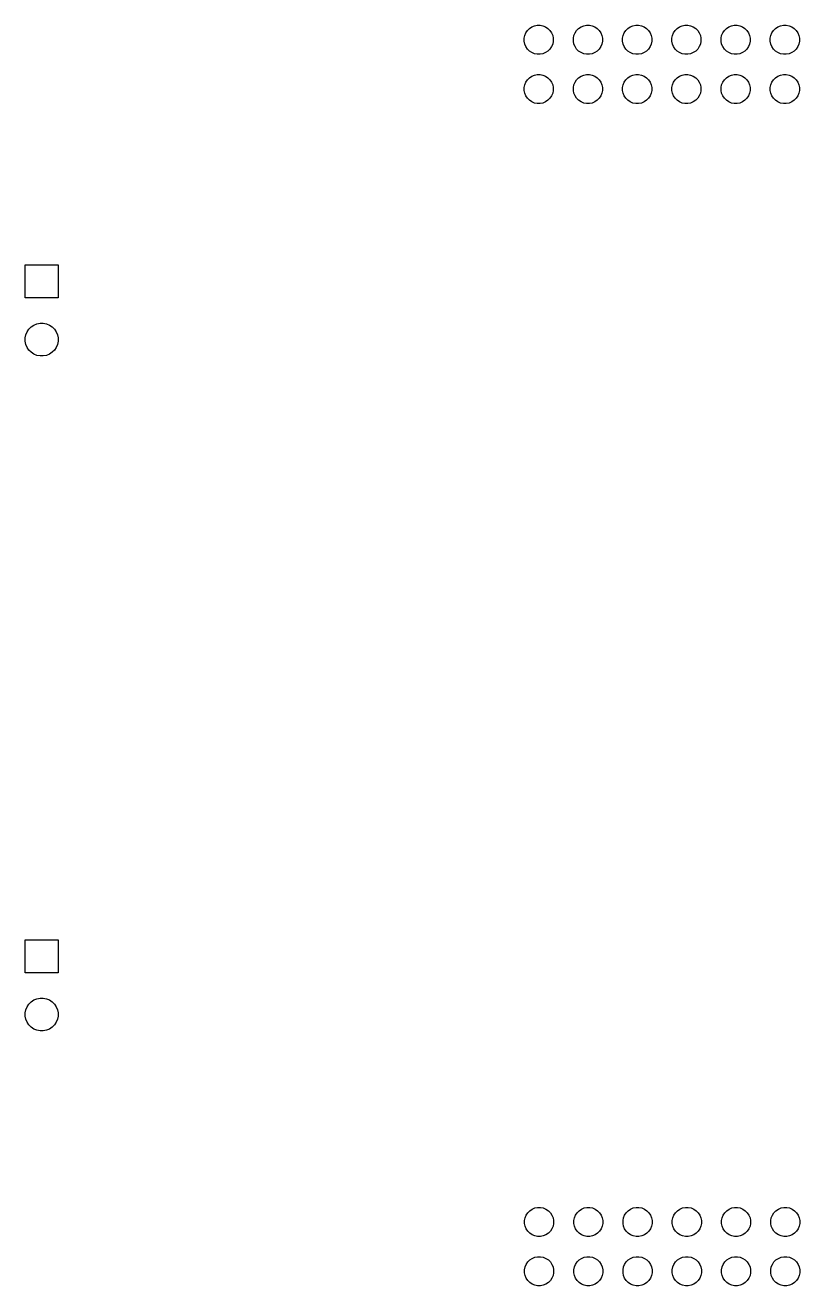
# Model space of a CAD drawing. Header units: millimetres. Extents: x 15 to 175, y 4 to 118.
# Drawn here: x 53.8 to 93.8, y 27 to 92 of the extents above; entities that cross this region are included whole.
import ezdxf

# ---------------------------------------------------------------- set-up
doc = ezdxf.new("R2010")
doc.units = ezdxf.units.MM
doc.layers.add('B.Cu', color=153, linetype='CONTINUOUS', true_color=0x4d7fc4)

msp = doc.modelspace()

# ---------------------------------------------------------------- linework, layer by layer
at = {"layer": 'B.Cu', "linetype": 'CONTINUOUS'}
for p, q in [((79.637664, 91.600936), (79.719783, 91.723836)), ((79.719783, 91.723836), (79.8243, 91.828353)), ((79.8243, 91.828353), (79.9472, 91.910472)), ((79.9472, 91.910472), (80.083758, 91.967036)), ((80.083758, 91.967036), (80.228728, 91.995872)), ((80.228728, 91.995872), (80.376538, 91.995872)), ((80.376538, 91.995872), (80.521508, 91.967036)), ((80.521508, 91.967036), (80.658066, 91.910472)), ((80.658066, 91.910472), (80.780966, 91.828353)), ((80.780966, 91.828353), (80.885483, 91.723836)), ((80.885483, 91.723836), (80.967602, 91.600936)), ((82.177664, 91.600936), (82.259783, 91.723836)), ((82.259783, 91.723836), (82.3643, 91.828353)), ((82.3643, 91.828353), (82.4872, 91.910472)), ((82.4872, 91.910472), (82.623758, 91.967036)), ((82.623758, 91.967036), (82.768728, 91.995872)), ((82.768728, 91.995872), (82.916538, 91.995872)), ((82.916538, 91.995872), (83.061508, 91.967036)), ((83.061508, 91.967036), (83.198066, 91.910472)), ((83.198066, 91.910472), (83.320966, 91.828353)), ((83.320966, 91.828353), (83.425483, 91.723836)), ((83.425483, 91.723836), (83.507602, 91.600936)), ((84.717664, 91.600936), (84.799783, 91.723836)), ((84.799783, 91.723836), (84.9043, 91.828353)), ((84.9043, 91.828353), (85.0272, 91.910472)), ((85.0272, 91.910472), (85.163758, 91.967036)), ((85.163758, 91.967036), (85.308728, 91.995872)), ((85.308728, 91.995872), (85.456538, 91.995872)), ((85.456538, 91.995872), (85.601508, 91.967036)), ((85.601508, 91.967036), (85.738066, 91.910472)), ((85.738066, 91.910472), (85.860966, 91.828353)), ((85.860966, 91.828353), (85.965483, 91.723836)), ((85.965483, 91.723836), (86.047602, 91.600936)), ((87.257664, 91.600936), (87.339783, 91.723836)), ((87.339783, 91.723836), (87.4443, 91.828353)), ((87.4443, 91.828353), (87.5672, 91.910472)), ((87.5672, 91.910472), (87.703758, 91.967036)), ((87.703758, 91.967036), (87.848728, 91.995872)), ((87.848728, 91.995872), (87.996538, 91.995872)), ((87.996538, 91.995872), (88.141508, 91.967036)), ((88.141508, 91.967036), (88.278066, 91.910472)), ((88.278066, 91.910472), (88.400966, 91.828353)), ((88.400966, 91.828353), (88.505483, 91.723836)), ((88.505483, 91.723836), (88.587602, 91.600936)), ((89.797664, 91.600936), (89.879783, 91.723836)), ((89.879783, 91.723836), (89.9843, 91.828353)), ((89.9843, 91.828353), (90.1072, 91.910472)), ((90.1072, 91.910472), (90.243758, 91.967036)), ((90.243758, 91.967036), (90.388728, 91.995872)), ((90.388728, 91.995872), (90.536538, 91.995872)), ((90.536538, 91.995872), (90.681508, 91.967036)), ((90.681508, 91.967036), (90.818066, 91.910472)), ((90.818066, 91.910472), (90.940966, 91.828353)), ((90.940966, 91.828353), (91.045483, 91.723836)), ((91.045483, 91.723836), (91.127602, 91.600936)), ((92.337664, 91.600936), (92.419783, 91.723836)), ((92.419783, 91.723836), (92.5243, 91.828353)), ((92.5243, 91.828353), (92.6472, 91.910472)), ((92.6472, 91.910472), (92.783758, 91.967036)), ((92.783758, 91.967036), (92.928728, 91.995872)), ((92.928728, 91.995872), (93.076538, 91.995872)), ((93.076538, 91.995872), (93.221508, 91.967036)), ((93.221508, 91.967036), (93.358066, 91.910472)), ((93.358066, 91.910472), (93.480966, 91.828353)), ((93.480966, 91.828353), (93.585483, 91.723836)), ((93.585483, 91.723836), (93.667602, 91.600936)), ((79.552264, 91.319408), (79.5811, 91.464378)), ((79.552264, 91.171598), (79.552264, 91.319408)), ((79.5811, 91.026628), (79.552264, 91.171598)), ((79.5811, 91.464378), (79.637664, 91.600936)), ((79.637664, 90.89007), (79.5811, 91.026628)), ((80.967602, 91.600936), (81.024166, 91.464378)), ((81.024166, 91.026628), (80.967602, 90.89007)), ((81.024166, 91.464378), (81.053002, 91.319408)), ((81.053002, 91.171598), (81.024166, 91.026628)), ((81.053002, 91.319408), (81.053002, 91.171598)), ((82.092264, 91.319408), (82.1211, 91.464378)), ((82.092264, 91.171598), (82.092264, 91.319408)), ((82.1211, 91.026628), (82.092264, 91.171598)), ((82.1211, 91.464378), (82.177664, 91.600936)), ((82.177664, 90.89007), (82.1211, 91.026628)), ((83.507602, 91.600936), (83.564166, 91.464378)), ((83.564166, 91.026628), (83.507602, 90.89007)), ((83.564166, 91.464378), (83.593002, 91.319408)), ((83.593002, 91.171598), (83.564166, 91.026628)), ((83.593002, 91.319408), (83.593002, 91.171598)), ((84.632264, 91.319408), (84.6611, 91.464378)), ((84.632264, 91.171598), (84.632264, 91.319408)), ((84.6611, 91.026628), (84.632264, 91.171598)), ((84.6611, 91.464378), (84.717664, 91.600936)), ((84.717664, 90.89007), (84.6611, 91.026628)), ((86.047602, 91.600936), (86.104166, 91.464378)), ((86.104166, 91.026628), (86.047602, 90.89007)), ((86.104166, 91.464378), (86.133002, 91.319408)), ((86.133002, 91.171598), (86.104166, 91.026628)), ((86.133002, 91.319408), (86.133002, 91.171598)), ((87.172264, 91.319408), (87.2011, 91.464378)), ((87.172264, 91.171598), (87.172264, 91.319408)), ((87.2011, 91.026628), (87.172264, 91.171598)), ((87.2011, 91.464378), (87.257664, 91.600936)), ((87.257664, 90.89007), (87.2011, 91.026628)), ((88.587602, 91.600936), (88.644166, 91.464378)), ((88.644166, 91.026628), (88.587602, 90.89007)), ((88.644166, 91.464378), (88.673002, 91.319408)), ((88.673002, 91.171598), (88.644166, 91.026628)), ((88.673002, 91.319408), (88.673002, 91.171598)), ((89.712264, 91.319408), (89.7411, 91.464378)), ((89.712264, 91.171598), (89.712264, 91.319408)), ((89.7411, 91.026628), (89.712264, 91.171598)), ((89.7411, 91.464378), (89.797664, 91.600936)), ((89.797664, 90.89007), (89.7411, 91.026628)), ((91.127602, 91.600936), (91.184166, 91.464378)), ((91.184166, 91.026628), (91.127602, 90.89007)), ((91.184166, 91.464378), (91.213002, 91.319408)), ((91.213002, 91.171598), (91.184166, 91.026628)), ((91.213002, 91.319408), (91.213002, 91.171598)), ((92.252264, 91.319408), (92.2811, 91.464378)), ((92.252264, 91.171598), (92.252264, 91.319408)), ((92.2811, 91.026628), (92.252264, 91.171598)), ((92.2811, 91.464378), (92.337664, 91.600936)), ((92.337664, 90.89007), (92.2811, 91.026628)), ((93.667602, 91.600936), (93.724166, 91.464378)), ((93.724166, 91.026628), (93.667602, 90.89007)), ((93.724166, 91.464378), (93.753002, 91.319408)), ((93.753002, 91.171598), (93.724166, 91.026628)), ((93.753002, 91.319408), (93.753002, 91.171598)), ((79.719783, 90.76717), (79.637664, 90.89007)), ((79.8243, 90.662653), (79.719783, 90.76717)), ((79.9472, 90.580534), (79.8243, 90.662653)), ((80.083758, 90.52397), (79.9472, 90.580534)), ((80.228728, 90.495134), (80.083758, 90.52397)), ((80.376538, 90.495134), (80.228728, 90.495134)), ((80.521508, 90.52397), (80.376538, 90.495134)), ((80.658066, 90.580534), (80.521508, 90.52397)), ((80.780966, 90.662653), (80.658066, 90.580534)), ((80.885483, 90.76717), (80.780966, 90.662653)), ((80.967602, 90.89007), (80.885483, 90.76717)), ((82.259783, 90.76717), (82.177664, 90.89007)), ((82.3643, 90.662653), (82.259783, 90.76717)), ((82.4872, 90.580534), (82.3643, 90.662653)), ((82.623758, 90.52397), (82.4872, 90.580534)), ((82.768728, 90.495134), (82.623758, 90.52397)), ((82.916538, 90.495134), (82.768728, 90.495134)), ((83.061508, 90.52397), (82.916538, 90.495134)), ((83.198066, 90.580534), (83.061508, 90.52397)), ((83.320966, 90.662653), (83.198066, 90.580534)), ((83.425483, 90.76717), (83.320966, 90.662653)), ((83.507602, 90.89007), (83.425483, 90.76717)), ((84.799783, 90.76717), (84.717664, 90.89007)), ((84.9043, 90.662653), (84.799783, 90.76717)), ((85.0272, 90.580534), (84.9043, 90.662653)), ((85.163758, 90.52397), (85.0272, 90.580534)), ((85.308728, 90.495134), (85.163758, 90.52397)), ((85.456538, 90.495134), (85.308728, 90.495134)), ((85.601508, 90.52397), (85.456538, 90.495134)), ((85.738066, 90.580534), (85.601508, 90.52397)), ((85.860966, 90.662653), (85.738066, 90.580534)), ((85.965483, 90.76717), (85.860966, 90.662653)), ((86.047602, 90.89007), (85.965483, 90.76717)), ((87.339783, 90.76717), (87.257664, 90.89007)), ((87.4443, 90.662653), (87.339783, 90.76717)), ((87.5672, 90.580534), (87.4443, 90.662653)), ((87.703758, 90.52397), (87.5672, 90.580534)), ((87.848728, 90.495134), (87.703758, 90.52397)), ((87.996538, 90.495134), (87.848728, 90.495134)), ((88.141508, 90.52397), (87.996538, 90.495134)), ((88.278066, 90.580534), (88.141508, 90.52397)), ((88.400966, 90.662653), (88.278066, 90.580534)), ((88.505483, 90.76717), (88.400966, 90.662653)), ((88.587602, 90.89007), (88.505483, 90.76717)), ((89.879783, 90.76717), (89.797664, 90.89007)), ((89.9843, 90.662653), (89.879783, 90.76717)), ((90.1072, 90.580534), (89.9843, 90.662653)), ((90.243758, 90.52397), (90.1072, 90.580534)), ((90.388728, 90.495134), (90.243758, 90.52397)), ((90.536538, 90.495134), (90.388728, 90.495134)), ((90.681508, 90.52397), (90.536538, 90.495134)), ((90.818066, 90.580534), (90.681508, 90.52397)), ((90.940966, 90.662653), (90.818066, 90.580534)), ((91.045483, 90.76717), (90.940966, 90.662653)), ((91.127602, 90.89007), (91.045483, 90.76717)), ((92.419783, 90.76717), (92.337664, 90.89007)), ((92.5243, 90.662653), (92.419783, 90.76717)), ((92.6472, 90.580534), (92.5243, 90.662653)), ((92.783758, 90.52397), (92.6472, 90.580534)), ((92.928728, 90.495134), (92.783758, 90.52397)), ((93.076538, 90.495134), (92.928728, 90.495134)), ((93.221508, 90.52397), (93.076538, 90.495134)), ((93.358066, 90.580534), (93.221508, 90.52397)), ((93.480966, 90.662653), (93.358066, 90.580534)), ((93.585483, 90.76717), (93.480966, 90.662653)), ((93.667602, 90.89007), (93.585483, 90.76717)), ((79.5811, 88.924378), (79.637664, 89.060936)), ((79.637664, 89.060936), (79.719783, 89.183836)), ((79.719783, 89.183836), (79.8243, 89.288353)), ((79.8243, 89.288353), (79.9472, 89.370472)), ((79.9472, 89.370472), (80.083758, 89.427036)), ((80.083758, 89.427036), (80.228728, 89.455872)), ((80.228728, 89.455872), (80.376538, 89.455872)), ((80.376538, 89.455872), (80.521508, 89.427036)), ((80.521508, 89.427036), (80.658066, 89.370472)), ((80.658066, 89.370472), (80.780966, 89.288353)), ((80.780966, 89.288353), (80.885483, 89.183836)), ((80.885483, 89.183836), (80.967602, 89.060936)), ((80.967602, 89.060936), (81.024166, 88.924378)), ((82.1211, 88.924378), (82.177664, 89.060936)), ((82.177664, 89.060936), (82.259783, 89.183836)), ((82.259783, 89.183836), (82.3643, 89.288353)), ((82.3643, 89.288353), (82.4872, 89.370472)), ((82.4872, 89.370472), (82.623758, 89.427036)), ((82.623758, 89.427036), (82.768728, 89.455872)), ((82.768728, 89.455872), (82.916538, 89.455872)), ((82.916538, 89.455872), (83.061508, 89.427036)), ((83.061508, 89.427036), (83.198066, 89.370472)), ((83.198066, 89.370472), (83.320966, 89.288353)), ((83.320966, 89.288353), (83.425483, 89.183836)), ((83.425483, 89.183836), (83.507602, 89.060936)), ((83.507602, 89.060936), (83.564166, 88.924378)), ((84.6611, 88.924378), (84.717664, 89.060936)), ((84.717664, 89.060936), (84.799783, 89.183836)), ((84.799783, 89.183836), (84.9043, 89.288353)), ((84.9043, 89.288353), (85.0272, 89.370472)), ((85.0272, 89.370472), (85.163758, 89.427036)), ((85.163758, 89.427036), (85.308728, 89.455872)), ((85.308728, 89.455872), (85.456538, 89.455872)), ((85.456538, 89.455872), (85.601508, 89.427036)), ((85.601508, 89.427036), (85.738066, 89.370472)), ((85.738066, 89.370472), (85.860966, 89.288353)), ((85.860966, 89.288353), (85.965483, 89.183836)), ((85.965483, 89.183836), (86.047602, 89.060936)), ((86.047602, 89.060936), (86.104166, 88.924378)), ((87.2011, 88.924378), (87.257664, 89.060936)), ((87.257664, 89.060936), (87.339783, 89.183836)), ((87.339783, 89.183836), (87.4443, 89.288353)), ((87.4443, 89.288353), (87.5672, 89.370472)), ((87.5672, 89.370472), (87.703758, 89.427036)), ((87.703758, 89.427036), (87.848728, 89.455872)), ((87.848728, 89.455872), (87.996538, 89.455872)), ((87.996538, 89.455872), (88.141508, 89.427036)), ((88.141508, 89.427036), (88.278066, 89.370472)), ((88.278066, 89.370472), (88.400966, 89.288353)), ((88.400966, 89.288353), (88.505483, 89.183836)), ((88.505483, 89.183836), (88.587602, 89.060936)), ((88.587602, 89.060936), (88.644166, 88.924378)), ((89.7411, 88.924378), (89.797664, 89.060936)), ((89.797664, 89.060936), (89.879783, 89.183836)), ((89.879783, 89.183836), (89.9843, 89.288353)), ((89.9843, 89.288353), (90.1072, 89.370472)), ((90.1072, 89.370472), (90.243758, 89.427036)), ((90.243758, 89.427036), (90.388728, 89.455872)), ((90.388728, 89.455872), (90.536538, 89.455872)), ((90.536538, 89.455872), (90.681508, 89.427036)), ((90.681508, 89.427036), (90.818066, 89.370472)), ((90.818066, 89.370472), (90.940966, 89.288353)), ((90.940966, 89.288353), (91.045483, 89.183836)), ((91.045483, 89.183836), (91.127602, 89.060936)), ((91.127602, 89.060936), (91.184166, 88.924378)), ((92.2811, 88.924378), (92.337664, 89.060936)), ((92.337664, 89.060936), (92.419783, 89.183836)), ((92.419783, 89.183836), (92.5243, 89.288353)), ((92.5243, 89.288353), (92.6472, 89.370472)), ((92.6472, 89.370472), (92.783758, 89.427036)), ((92.783758, 89.427036), (92.928728, 89.455872)), ((92.928728, 89.455872), (93.076538, 89.455872)), ((93.076538, 89.455872), (93.221508, 89.427036)), ((93.221508, 89.427036), (93.358066, 89.370472)), ((93.358066, 89.370472), (93.480966, 89.288353)), ((93.480966, 89.288353), (93.585483, 89.183836)), ((93.585483, 89.183836), (93.667602, 89.060936)), ((93.667602, 89.060936), (93.724166, 88.924378)), ((79.552264, 88.779408), (79.5811, 88.924378)), ((79.552264, 88.631598), (79.552264, 88.779408)), ((79.5811, 88.486628), (79.552264, 88.631598)), ((79.637664, 88.35007), (79.5811, 88.486628)), ((81.024166, 88.486628), (80.967602, 88.35007)), ((81.024166, 88.924378), (81.053002, 88.779408)), ((81.053002, 88.631598), (81.024166, 88.486628)), ((81.053002, 88.779408), (81.053002, 88.631598)), ((82.092264, 88.779408), (82.1211, 88.924378)), ((82.092264, 88.631598), (82.092264, 88.779408)), ((82.1211, 88.486628), (82.092264, 88.631598)), ((82.177664, 88.35007), (82.1211, 88.486628)), ((83.564166, 88.486628), (83.507602, 88.35007)), ((83.564166, 88.924378), (83.593002, 88.779408)), ((83.593002, 88.631598), (83.564166, 88.486628)), ((83.593002, 88.779408), (83.593002, 88.631598)), ((84.632264, 88.779408), (84.6611, 88.924378)), ((84.632264, 88.631598), (84.632264, 88.779408)), ((84.6611, 88.486628), (84.632264, 88.631598)), ((84.717664, 88.35007), (84.6611, 88.486628)), ((86.104166, 88.486628), (86.047602, 88.35007)), ((86.104166, 88.924378), (86.133002, 88.779408)), ((86.133002, 88.631598), (86.104166, 88.486628)), ((86.133002, 88.779408), (86.133002, 88.631598)), ((87.172264, 88.779408), (87.2011, 88.924378)), ((87.172264, 88.631598), (87.172264, 88.779408)), ((87.2011, 88.486628), (87.172264, 88.631598)), ((87.257664, 88.35007), (87.2011, 88.486628)), ((88.644166, 88.486628), (88.587602, 88.35007)), ((88.644166, 88.924378), (88.673002, 88.779408)), ((88.673002, 88.631598), (88.644166, 88.486628)), ((88.673002, 88.779408), (88.673002, 88.631598)), ((89.712264, 88.779408), (89.7411, 88.924378)), ((89.712264, 88.631598), (89.712264, 88.779408)), ((89.7411, 88.486628), (89.712264, 88.631598)), ((89.797664, 88.35007), (89.7411, 88.486628)), ((91.184166, 88.486628), (91.127602, 88.35007)), ((91.184166, 88.924378), (91.213002, 88.779408)), ((91.213002, 88.631598), (91.184166, 88.486628)), ((91.213002, 88.779408), (91.213002, 88.631598)), ((92.252264, 88.779408), (92.2811, 88.924378)), ((92.252264, 88.631598), (92.252264, 88.779408)), ((92.2811, 88.486628), (92.252264, 88.631598)), ((92.337664, 88.35007), (92.2811, 88.486628)), ((93.724166, 88.486628), (93.667602, 88.35007)), ((93.724166, 88.924378), (93.753002, 88.779408)), ((93.753002, 88.631598), (93.724166, 88.486628)), ((93.753002, 88.779408), (93.753002, 88.631598)), ((79.719783, 88.22717), (79.637664, 88.35007)), ((79.8243, 88.122653), (79.719783, 88.22717)), ((79.9472, 88.040534), (79.8243, 88.122653)), ((80.083758, 87.98397), (79.9472, 88.040534)), ((80.228728, 87.955134), (80.083758, 87.98397)), ((80.376538, 87.955134), (80.228728, 87.955134)), ((80.521508, 87.98397), (80.376538, 87.955134)), ((80.658066, 88.040534), (80.521508, 87.98397)), ((80.780966, 88.122653), (80.658066, 88.040534)), ((80.885483, 88.22717), (80.780966, 88.122653)), ((80.967602, 88.35007), (80.885483, 88.22717)), ((82.259783, 88.22717), (82.177664, 88.35007)), ((82.3643, 88.122653), (82.259783, 88.22717)), ((82.4872, 88.040534), (82.3643, 88.122653)), ((82.623758, 87.98397), (82.4872, 88.040534)), ((82.768728, 87.955134), (82.623758, 87.98397)), ((82.916538, 87.955134), (82.768728, 87.955134)), ((83.061508, 87.98397), (82.916538, 87.955134)), ((83.198066, 88.040534), (83.061508, 87.98397)), ((83.320966, 88.122653), (83.198066, 88.040534)), ((83.425483, 88.22717), (83.320966, 88.122653)), ((83.507602, 88.35007), (83.425483, 88.22717)), ((84.799783, 88.22717), (84.717664, 88.35007)), ((84.9043, 88.122653), (84.799783, 88.22717)), ((85.0272, 88.040534), (84.9043, 88.122653)), ((85.163758, 87.98397), (85.0272, 88.040534)), ((85.308728, 87.955134), (85.163758, 87.98397)), ((85.456538, 87.955134), (85.308728, 87.955134)), ((85.601508, 87.98397), (85.456538, 87.955134)), ((85.738066, 88.040534), (85.601508, 87.98397)), ((85.860966, 88.122653), (85.738066, 88.040534)), ((85.965483, 88.22717), (85.860966, 88.122653)), ((86.047602, 88.35007), (85.965483, 88.22717)), ((87.339783, 88.22717), (87.257664, 88.35007)), ((87.4443, 88.122653), (87.339783, 88.22717)), ((87.5672, 88.040534), (87.4443, 88.122653)), ((87.703758, 87.98397), (87.5672, 88.040534)), ((87.848728, 87.955134), (87.703758, 87.98397)), ((87.996538, 87.955134), (87.848728, 87.955134)), ((88.141508, 87.98397), (87.996538, 87.955134)), ((88.278066, 88.040534), (88.141508, 87.98397)), ((88.400966, 88.122653), (88.278066, 88.040534)), ((88.505483, 88.22717), (88.400966, 88.122653)), ((88.587602, 88.35007), (88.505483, 88.22717)), ((89.879783, 88.22717), (89.797664, 88.35007)), ((89.9843, 88.122653), (89.879783, 88.22717)), ((90.1072, 88.040534), (89.9843, 88.122653)), ((90.243758, 87.98397), (90.1072, 88.040534)), ((90.388728, 87.955134), (90.243758, 87.98397)), ((90.536538, 87.955134), (90.388728, 87.955134)), ((90.681508, 87.98397), (90.536538, 87.955134)), ((90.818066, 88.040534), (90.681508, 87.98397)), ((90.940966, 88.122653), (90.818066, 88.040534)), ((91.045483, 88.22717), (90.940966, 88.122653)), ((91.127602, 88.35007), (91.045483, 88.22717)), ((92.419783, 88.22717), (92.337664, 88.35007)), ((92.5243, 88.122653), (92.419783, 88.22717)), ((92.6472, 88.040534), (92.5243, 88.122653)), ((92.783758, 87.98397), (92.6472, 88.040534)), ((92.928728, 87.955134), (92.783758, 87.98397)), ((93.076538, 87.955134), (92.928728, 87.955134)), ((93.221508, 87.98397), (93.076538, 87.955134)), ((93.358066, 88.040534), (93.221508, 87.98397)), ((93.480966, 88.122653), (93.358066, 88.040534)), ((93.585483, 88.22717), (93.480966, 88.122653)), ((93.667602, 88.35007), (93.585483, 88.22717)), ((53.810653, 77.935503), (53.810653, 79.635503)), ((53.810653, 79.635503), (55.510653, 79.635503)), ((55.510653, 79.635503), (55.510653, 77.935503)), ((55.510653, 77.935503), (53.810653, 77.935503)), ((53.847254, 76.032245), (53.91102, 76.18619)), ((53.91102, 76.18619), (54.003594, 76.324737)), ((54.003594, 76.324737), (54.121419, 76.442562)), ((54.121419, 76.442562), (54.259966, 76.535136)), ((54.259966, 76.535136), (54.413911, 76.598902)), ((54.413911, 76.598902), (54.577338, 76.63141)), ((54.577338, 76.63141), (54.743968, 76.63141)), ((54.743968, 76.63141), (54.907395, 76.598902)), ((54.907395, 76.598902), (55.06134, 76.535136)), ((55.06134, 76.535136), (55.199887, 76.442562)), ((55.199887, 76.442562), (55.317712, 76.324737)), ((55.317712, 76.324737), (55.410286, 76.18619)), ((55.410286, 76.18619), (55.474052, 76.032245)), ((53.814746, 75.868818), (53.847254, 76.032245)), ((53.814746, 75.702188), (53.814746, 75.868818)), ((53.847254, 75.538761), (53.814746, 75.702188)), ((53.91102, 75.384816), (53.847254, 75.538761)), ((55.474052, 75.538761), (55.410286, 75.384816)), ((55.474052, 76.032245), (55.50656, 75.868818)), ((55.50656, 75.702188), (55.474052, 75.538761)), ((55.50656, 75.868818), (55.50656, 75.702188)), ((54.003594, 75.246269), (53.91102, 75.384816)), ((54.121419, 75.128444), (54.003594, 75.246269)), ((54.259966, 75.03587), (54.121419, 75.128444)), ((54.413911, 74.972104), (54.259966, 75.03587)), ((54.577338, 74.939596), (54.413911, 74.972104)), ((54.743968, 74.939596), (54.577338, 74.939596)), ((54.907395, 74.972104), (54.743968, 74.939596)), ((55.06134, 75.03587), (54.907395, 74.972104)), ((55.199887, 75.128444), (55.06134, 75.03587)), ((55.317712, 75.246269), (55.199887, 75.128444)), ((55.410286, 75.384816), (55.317712, 75.246269)), ((53.810653, 43.135503), (53.810653, 44.835503)), ((53.810653, 44.835503), (55.510653, 44.835503)), ((55.510653, 44.835503), (55.510653, 43.135503)), ((55.510653, 43.135503), (53.810653, 43.135503)), ((54.003594, 41.524737), (54.121419, 41.642562)), ((54.121419, 41.642562), (54.259966, 41.735136)), ((54.259966, 41.735136), (54.413911, 41.798902)), ((54.413911, 41.798902), (54.577338, 41.83141)), ((54.577338, 41.83141), (54.743968, 41.83141)), ((54.743968, 41.83141), (54.907395, 41.798902)), ((54.907395, 41.798902), (55.06134, 41.735136)), ((55.06134, 41.735136), (55.199887, 41.642562)), ((55.199887, 41.642562), (55.317712, 41.524737)), ((53.814746, 41.068818), (53.847254, 41.232245)), ((53.814746, 40.902188), (53.814746, 41.068818)), ((53.847254, 41.232245), (53.91102, 41.38619)), ((53.91102, 41.38619), (54.003594, 41.524737)), ((55.317712, 41.524737), (55.410286, 41.38619)), ((55.410286, 41.38619), (55.474052, 41.232245)), ((55.474052, 41.232245), (55.50656, 41.068818)), ((55.50656, 41.068818), (55.50656, 40.902188)), ((53.847254, 40.738761), (53.814746, 40.902188)), ((53.91102, 40.584816), (53.847254, 40.738761)), ((54.003594, 40.446269), (53.91102, 40.584816)), ((54.121419, 40.328444), (54.003594, 40.446269)), ((54.259966, 40.23587), (54.121419, 40.328444)), ((55.199887, 40.328444), (55.06134, 40.23587)), ((55.317712, 40.446269), (55.199887, 40.328444)), ((55.410286, 40.584816), (55.317712, 40.446269)), ((55.474052, 40.738761), (55.410286, 40.584816)), ((55.50656, 40.902188), (55.474052, 40.738761)), ((54.413911, 40.172104), (54.259966, 40.23587)), ((54.577338, 40.139596), (54.413911, 40.172104)), ((54.743968, 40.139596), (54.577338, 40.139596)), ((54.907395, 40.172104), (54.743968, 40.139596)), ((55.06134, 40.23587), (54.907395, 40.172104)), ((79.6011, 30.504378), (79.657664, 30.640936)), ((79.657664, 30.640936), (79.739783, 30.763836)), ((79.739783, 30.763836), (79.8443, 30.868353)), ((79.8443, 30.868353), (79.9672, 30.950472)), ((79.9672, 30.950472), (80.103758, 31.007036)), ((80.103758, 31.007036), (80.248728, 31.035872)), ((80.248728, 31.035872), (80.396538, 31.035872)), ((80.396538, 31.035872), (80.541508, 31.007036)), ((80.541508, 31.007036), (80.678066, 30.950472)), ((80.678066, 30.950472), (80.800966, 30.868353)), ((80.800966, 30.868353), (80.905483, 30.763836)), ((80.905483, 30.763836), (80.987602, 30.640936)), ((80.987602, 30.640936), (81.044166, 30.504378)), ((82.1411, 30.504378), (82.197664, 30.640936)), ((82.197664, 30.640936), (82.279783, 30.763836)), ((82.279783, 30.763836), (82.3843, 30.868353)), ((82.3843, 30.868353), (82.5072, 30.950472)), ((82.5072, 30.950472), (82.643758, 31.007036)), ((82.643758, 31.007036), (82.788728, 31.035872)), ((82.788728, 31.035872), (82.936538, 31.035872)), ((82.936538, 31.035872), (83.081508, 31.007036)), ((83.081508, 31.007036), (83.218066, 30.950472)), ((83.218066, 30.950472), (83.340966, 30.868353)), ((83.340966, 30.868353), (83.445483, 30.763836)), ((83.445483, 30.763836), (83.527602, 30.640936)), ((83.527602, 30.640936), (83.584166, 30.504378)), ((84.6811, 30.504378), (84.737664, 30.640936)), ((84.737664, 30.640936), (84.819783, 30.763836)), ((84.819783, 30.763836), (84.9243, 30.868353)), ((84.9243, 30.868353), (85.0472, 30.950472)), ((85.0472, 30.950472), (85.183758, 31.007036)), ((85.183758, 31.007036), (85.328728, 31.035872)), ((85.328728, 31.035872), (85.476538, 31.035872)), ((85.476538, 31.035872), (85.621508, 31.007036)), ((85.621508, 31.007036), (85.758066, 30.950472)), ((85.758066, 30.950472), (85.880966, 30.868353)), ((85.880966, 30.868353), (85.985483, 30.763836)), ((85.985483, 30.763836), (86.067602, 30.640936)), ((86.067602, 30.640936), (86.124166, 30.504378)), ((87.2211, 30.504378), (87.277664, 30.640936)), ((87.277664, 30.640936), (87.359783, 30.763836)), ((87.359783, 30.763836), (87.4643, 30.868353)), ((87.4643, 30.868353), (87.5872, 30.950472)), ((87.5872, 30.950472), (87.723758, 31.007036)), ((87.723758, 31.007036), (87.868728, 31.035872)), ((87.868728, 31.035872), (88.016538, 31.035872)), ((88.016538, 31.035872), (88.161508, 31.007036)), ((88.161508, 31.007036), (88.298066, 30.950472)), ((88.298066, 30.950472), (88.420966, 30.868353)), ((88.420966, 30.868353), (88.525483, 30.763836)), ((88.525483, 30.763836), (88.607602, 30.640936)), ((88.607602, 30.640936), (88.664166, 30.504378)), ((89.7611, 30.504378), (89.817664, 30.640936)), ((89.817664, 30.640936), (89.899783, 30.763836)), ((89.899783, 30.763836), (90.0043, 30.868353)), ((90.0043, 30.868353), (90.1272, 30.950472)), ((90.1272, 30.950472), (90.263758, 31.007036)), ((90.263758, 31.007036), (90.408728, 31.035872)), ((90.408728, 31.035872), (90.556538, 31.035872)), ((90.556538, 31.035872), (90.701508, 31.007036)), ((90.701508, 31.007036), (90.838066, 30.950472)), ((90.838066, 30.950472), (90.960966, 30.868353)), ((90.960966, 30.868353), (91.065483, 30.763836)), ((91.065483, 30.763836), (91.147602, 30.640936)), ((91.147602, 30.640936), (91.204166, 30.504378)), ((92.3011, 30.504378), (92.357664, 30.640936)), ((92.357664, 30.640936), (92.439783, 30.763836)), ((92.439783, 30.763836), (92.5443, 30.868353)), ((92.5443, 30.868353), (92.6672, 30.950472)), ((92.6672, 30.950472), (92.803758, 31.007036)), ((92.803758, 31.007036), (92.948728, 31.035872)), ((92.948728, 31.035872), (93.096538, 31.035872)), ((93.096538, 31.035872), (93.241508, 31.007036)), ((93.241508, 31.007036), (93.378066, 30.950472)), ((93.378066, 30.950472), (93.500966, 30.868353)), ((93.500966, 30.868353), (93.605483, 30.763836)), ((93.605483, 30.763836), (93.687602, 30.640936)), ((93.687602, 30.640936), (93.744166, 30.504378)), ((79.572264, 30.359408), (79.6011, 30.504378)), ((79.572264, 30.211598), (79.572264, 30.359408)), ((79.6011, 30.066628), (79.572264, 30.211598)), ((79.657664, 29.93007), (79.6011, 30.066628)), ((79.739783, 29.80717), (79.657664, 29.93007)), ((80.987602, 29.93007), (80.905483, 29.80717)), ((81.044166, 30.066628), (80.987602, 29.93007)), ((81.044166, 30.504378), (81.073002, 30.359408)), ((81.073002, 30.211598), (81.044166, 30.066628)), ((81.073002, 30.359408), (81.073002, 30.211598)), ((82.112264, 30.359408), (82.1411, 30.504378)), ((82.112264, 30.211598), (82.112264, 30.359408)), ((82.1411, 30.066628), (82.112264, 30.211598)), ((82.197664, 29.93007), (82.1411, 30.066628)), ((82.279783, 29.80717), (82.197664, 29.93007)), ((83.527602, 29.93007), (83.445483, 29.80717)), ((83.584166, 30.066628), (83.527602, 29.93007)), ((83.584166, 30.504378), (83.613002, 30.359408)), ((83.613002, 30.211598), (83.584166, 30.066628)), ((83.613002, 30.359408), (83.613002, 30.211598)), ((84.652264, 30.359408), (84.6811, 30.504378)), ((84.652264, 30.211598), (84.652264, 30.359408)), ((84.6811, 30.066628), (84.652264, 30.211598)), ((84.737664, 29.93007), (84.6811, 30.066628)), ((84.819783, 29.80717), (84.737664, 29.93007)), ((86.067602, 29.93007), (85.985483, 29.80717)), ((86.124166, 30.066628), (86.067602, 29.93007)), ((86.124166, 30.504378), (86.153002, 30.359408)), ((86.153002, 30.211598), (86.124166, 30.066628)), ((86.153002, 30.359408), (86.153002, 30.211598)), ((87.192264, 30.359408), (87.2211, 30.504378)), ((87.192264, 30.211598), (87.192264, 30.359408)), ((87.2211, 30.066628), (87.192264, 30.211598)), ((87.277664, 29.93007), (87.2211, 30.066628)), ((87.359783, 29.80717), (87.277664, 29.93007)), ((88.607602, 29.93007), (88.525483, 29.80717)), ((88.664166, 30.066628), (88.607602, 29.93007)), ((88.664166, 30.504378), (88.693002, 30.359408)), ((88.693002, 30.211598), (88.664166, 30.066628)), ((88.693002, 30.359408), (88.693002, 30.211598)), ((89.732264, 30.359408), (89.7611, 30.504378)), ((89.732264, 30.211598), (89.732264, 30.359408)), ((89.7611, 30.066628), (89.732264, 30.211598)), ((89.817664, 29.93007), (89.7611, 30.066628)), ((89.899783, 29.80717), (89.817664, 29.93007)), ((91.147602, 29.93007), (91.065483, 29.80717)), ((91.204166, 30.066628), (91.147602, 29.93007)), ((91.204166, 30.504378), (91.233002, 30.359408)), ((91.233002, 30.211598), (91.204166, 30.066628)), ((91.233002, 30.359408), (91.233002, 30.211598)), ((92.272264, 30.359408), (92.3011, 30.504378)), ((92.272264, 30.211598), (92.272264, 30.359408)), ((92.3011, 30.066628), (92.272264, 30.211598)), ((92.357664, 29.93007), (92.3011, 30.066628)), ((92.439783, 29.80717), (92.357664, 29.93007)), ((93.687602, 29.93007), (93.605483, 29.80717)), ((93.744166, 30.066628), (93.687602, 29.93007)), ((93.744166, 30.504378), (93.773002, 30.359408)), ((93.773002, 30.211598), (93.744166, 30.066628)), ((93.773002, 30.359408), (93.773002, 30.211598)), ((79.8443, 29.702653), (79.739783, 29.80717)), ((79.9672, 29.620534), (79.8443, 29.702653)), ((80.103758, 29.56397), (79.9672, 29.620534)), ((80.248728, 29.535134), (80.103758, 29.56397)), ((80.396538, 29.535134), (80.248728, 29.535134)), ((80.541508, 29.56397), (80.396538, 29.535134)), ((80.678066, 29.620534), (80.541508, 29.56397)), ((80.800966, 29.702653), (80.678066, 29.620534)), ((80.905483, 29.80717), (80.800966, 29.702653)), ((82.3843, 29.702653), (82.279783, 29.80717)), ((82.5072, 29.620534), (82.3843, 29.702653)), ((82.643758, 29.56397), (82.5072, 29.620534)), ((82.788728, 29.535134), (82.643758, 29.56397)), ((82.936538, 29.535134), (82.788728, 29.535134)), ((83.081508, 29.56397), (82.936538, 29.535134)), ((83.218066, 29.620534), (83.081508, 29.56397)), ((83.340966, 29.702653), (83.218066, 29.620534)), ((83.445483, 29.80717), (83.340966, 29.702653)), ((84.9243, 29.702653), (84.819783, 29.80717)), ((85.0472, 29.620534), (84.9243, 29.702653)), ((85.183758, 29.56397), (85.0472, 29.620534)), ((85.328728, 29.535134), (85.183758, 29.56397)), ((85.476538, 29.535134), (85.328728, 29.535134)), ((85.621508, 29.56397), (85.476538, 29.535134)), ((85.758066, 29.620534), (85.621508, 29.56397)), ((85.880966, 29.702653), (85.758066, 29.620534)), ((85.985483, 29.80717), (85.880966, 29.702653)), ((87.4643, 29.702653), (87.359783, 29.80717)), ((87.5872, 29.620534), (87.4643, 29.702653)), ((87.723758, 29.56397), (87.5872, 29.620534)), ((87.868728, 29.535134), (87.723758, 29.56397)), ((88.016538, 29.535134), (87.868728, 29.535134)), ((88.161508, 29.56397), (88.016538, 29.535134)), ((88.298066, 29.620534), (88.161508, 29.56397)), ((88.420966, 29.702653), (88.298066, 29.620534)), ((88.525483, 29.80717), (88.420966, 29.702653)), ((90.0043, 29.702653), (89.899783, 29.80717)), ((90.1272, 29.620534), (90.0043, 29.702653)), ((90.263758, 29.56397), (90.1272, 29.620534)), ((90.408728, 29.535134), (90.263758, 29.56397)), ((90.556538, 29.535134), (90.408728, 29.535134)), ((90.701508, 29.56397), (90.556538, 29.535134)), ((90.838066, 29.620534), (90.701508, 29.56397)), ((90.960966, 29.702653), (90.838066, 29.620534)), ((91.065483, 29.80717), (90.960966, 29.702653)), ((92.5443, 29.702653), (92.439783, 29.80717)), ((92.6672, 29.620534), (92.5443, 29.702653)), ((92.803758, 29.56397), (92.6672, 29.620534)), ((92.948728, 29.535134), (92.803758, 29.56397)), ((93.096538, 29.535134), (92.948728, 29.535134)), ((93.241508, 29.56397), (93.096538, 29.535134)), ((93.378066, 29.620534), (93.241508, 29.56397)), ((93.500966, 29.702653), (93.378066, 29.620534)), ((93.605483, 29.80717), (93.500966, 29.702653)), ((79.572264, 27.819408), (79.6011, 27.964378)), ((79.6011, 27.964378), (79.657664, 28.100936)), ((79.657664, 28.100936), (79.739783, 28.223836)), ((79.739783, 28.223836), (79.8443, 28.328353)), ((79.8443, 28.328353), (79.9672, 28.410472)), ((79.9672, 28.410472), (80.103758, 28.467036)), ((80.103758, 28.467036), (80.248728, 28.495872)), ((80.248728, 28.495872), (80.396538, 28.495872)), ((80.396538, 28.495872), (80.541508, 28.467036)), ((80.541508, 28.467036), (80.678066, 28.410472)), ((80.678066, 28.410472), (80.800966, 28.328353)), ((80.800966, 28.328353), (80.905483, 28.223836)), ((80.905483, 28.223836), (80.987602, 28.100936)), ((80.987602, 28.100936), (81.044166, 27.964378)), ((81.044166, 27.964378), (81.073002, 27.819408)), ((82.112264, 27.819408), (82.1411, 27.964378)), ((82.1411, 27.964378), (82.197664, 28.100936)), ((82.197664, 28.100936), (82.279783, 28.223836)), ((82.279783, 28.223836), (82.3843, 28.328353)), ((82.3843, 28.328353), (82.5072, 28.410472)), ((82.5072, 28.410472), (82.643758, 28.467036)), ((82.643758, 28.467036), (82.788728, 28.495872)), ((82.788728, 28.495872), (82.936538, 28.495872)), ((82.936538, 28.495872), (83.081508, 28.467036)), ((83.081508, 28.467036), (83.218066, 28.410472)), ((83.218066, 28.410472), (83.340966, 28.328353)), ((83.340966, 28.328353), (83.445483, 28.223836)), ((83.445483, 28.223836), (83.527602, 28.100936)), ((83.527602, 28.100936), (83.584166, 27.964378)), ((83.584166, 27.964378), (83.613002, 27.819408)), ((84.652264, 27.819408), (84.6811, 27.964378)), ((84.6811, 27.964378), (84.737664, 28.100936)), ((84.737664, 28.100936), (84.819783, 28.223836)), ((84.819783, 28.223836), (84.9243, 28.328353)), ((84.9243, 28.328353), (85.0472, 28.410472)), ((85.0472, 28.410472), (85.183758, 28.467036)), ((85.183758, 28.467036), (85.328728, 28.495872)), ((85.328728, 28.495872), (85.476538, 28.495872)), ((85.476538, 28.495872), (85.621508, 28.467036)), ((85.621508, 28.467036), (85.758066, 28.410472)), ((85.758066, 28.410472), (85.880966, 28.328353)), ((85.880966, 28.328353), (85.985483, 28.223836)), ((85.985483, 28.223836), (86.067602, 28.100936)), ((86.067602, 28.100936), (86.124166, 27.964378)), ((86.124166, 27.964378), (86.153002, 27.819408)), ((87.192264, 27.819408), (87.2211, 27.964378)), ((87.2211, 27.964378), (87.277664, 28.100936)), ((87.277664, 28.100936), (87.359783, 28.223836)), ((87.359783, 28.223836), (87.4643, 28.328353)), ((87.4643, 28.328353), (87.5872, 28.410472)), ((87.5872, 28.410472), (87.723758, 28.467036)), ((87.723758, 28.467036), (87.868728, 28.495872)), ((87.868728, 28.495872), (88.016538, 28.495872)), ((88.016538, 28.495872), (88.161508, 28.467036)), ((88.161508, 28.467036), (88.298066, 28.410472)), ((88.298066, 28.410472), (88.420966, 28.328353)), ((88.420966, 28.328353), (88.525483, 28.223836)), ((88.525483, 28.223836), (88.607602, 28.100936)), ((88.607602, 28.100936), (88.664166, 27.964378)), ((88.664166, 27.964378), (88.693002, 27.819408)), ((89.732264, 27.819408), (89.7611, 27.964378)), ((89.7611, 27.964378), (89.817664, 28.100936)), ((89.817664, 28.100936), (89.899783, 28.223836)), ((89.899783, 28.223836), (90.0043, 28.328353)), ((90.0043, 28.328353), (90.1272, 28.410472)), ((90.1272, 28.410472), (90.263758, 28.467036)), ((90.263758, 28.467036), (90.408728, 28.495872)), ((90.408728, 28.495872), (90.556538, 28.495872)), ((90.556538, 28.495872), (90.701508, 28.467036)), ((90.701508, 28.467036), (90.838066, 28.410472)), ((90.838066, 28.410472), (90.960966, 28.328353)), ((90.960966, 28.328353), (91.065483, 28.223836)), ((91.065483, 28.223836), (91.147602, 28.100936)), ((91.147602, 28.100936), (91.204166, 27.964378)), ((91.204166, 27.964378), (91.233002, 27.819408)), ((92.272264, 27.819408), (92.3011, 27.964378)), ((92.3011, 27.964378), (92.357664, 28.100936)), ((92.357664, 28.100936), (92.439783, 28.223836)), ((92.439783, 28.223836), (92.5443, 28.328353)), ((92.5443, 28.328353), (92.6672, 28.410472)), ((92.6672, 28.410472), (92.803758, 28.467036)), ((92.803758, 28.467036), (92.948728, 28.495872)), ((92.948728, 28.495872), (93.096538, 28.495872)), ((93.096538, 28.495872), (93.241508, 28.467036)), ((93.241508, 28.467036), (93.378066, 28.410472)), ((93.378066, 28.410472), (93.500966, 28.328353)), ((93.500966, 28.328353), (93.605483, 28.223836)), ((93.605483, 28.223836), (93.687602, 28.100936)), ((93.687602, 28.100936), (93.744166, 27.964378)), ((93.744166, 27.964378), (93.773002, 27.819408)), ((79.572264, 27.671598), (79.572264, 27.819408)), ((79.6011, 27.526628), (79.572264, 27.671598)), ((79.657664, 27.39007), (79.6011, 27.526628)), ((79.739783, 27.26717), (79.657664, 27.39007)), ((80.987602, 27.39007), (80.905483, 27.26717)), ((81.044166, 27.526628), (80.987602, 27.39007)), ((81.073002, 27.671598), (81.044166, 27.526628)), ((81.073002, 27.819408), (81.073002, 27.671598)), ((82.112264, 27.671598), (82.112264, 27.819408)), ((82.1411, 27.526628), (82.112264, 27.671598)), ((82.197664, 27.39007), (82.1411, 27.526628)), ((82.279783, 27.26717), (82.197664, 27.39007)), ((83.527602, 27.39007), (83.445483, 27.26717)), ((83.584166, 27.526628), (83.527602, 27.39007)), ((83.613002, 27.671598), (83.584166, 27.526628)), ((83.613002, 27.819408), (83.613002, 27.671598)), ((84.652264, 27.671598), (84.652264, 27.819408)), ((84.6811, 27.526628), (84.652264, 27.671598)), ((84.737664, 27.39007), (84.6811, 27.526628)), ((84.819783, 27.26717), (84.737664, 27.39007)), ((86.067602, 27.39007), (85.985483, 27.26717)), ((86.124166, 27.526628), (86.067602, 27.39007)), ((86.153002, 27.671598), (86.124166, 27.526628)), ((86.153002, 27.819408), (86.153002, 27.671598)), ((87.192264, 27.671598), (87.192264, 27.819408)), ((87.2211, 27.526628), (87.192264, 27.671598)), ((87.277664, 27.39007), (87.2211, 27.526628)), ((87.359783, 27.26717), (87.277664, 27.39007)), ((88.607602, 27.39007), (88.525483, 27.26717)), ((88.664166, 27.526628), (88.607602, 27.39007)), ((88.693002, 27.671598), (88.664166, 27.526628)), ((88.693002, 27.819408), (88.693002, 27.671598)), ((89.732264, 27.671598), (89.732264, 27.819408)), ((89.7611, 27.526628), (89.732264, 27.671598)), ((89.817664, 27.39007), (89.7611, 27.526628)), ((89.899783, 27.26717), (89.817664, 27.39007)), ((91.147602, 27.39007), (91.065483, 27.26717)), ((91.204166, 27.526628), (91.147602, 27.39007)), ((91.233002, 27.671598), (91.204166, 27.526628)), ((91.233002, 27.819408), (91.233002, 27.671598)), ((92.272264, 27.671598), (92.272264, 27.819408)), ((92.3011, 27.526628), (92.272264, 27.671598)), ((92.357664, 27.39007), (92.3011, 27.526628)), ((92.439783, 27.26717), (92.357664, 27.39007)), ((93.687602, 27.39007), (93.605483, 27.26717)), ((93.744166, 27.526628), (93.687602, 27.39007)), ((93.773002, 27.671598), (93.744166, 27.526628)), ((93.773002, 27.819408), (93.773002, 27.671598)), ((79.8443, 27.162653), (79.739783, 27.26717)), ((79.9672, 27.080534), (79.8443, 27.162653)), ((80.103758, 27.02397), (79.9672, 27.080534)), ((80.248728, 26.995134), (80.103758, 27.02397)), ((80.396538, 26.995134), (80.248728, 26.995134)), ((80.541508, 27.02397), (80.396538, 26.995134)), ((80.678066, 27.080534), (80.541508, 27.02397)), ((80.800966, 27.162653), (80.678066, 27.080534)), ((80.905483, 27.26717), (80.800966, 27.162653)), ((82.3843, 27.162653), (82.279783, 27.26717)), ((82.5072, 27.080534), (82.3843, 27.162653)), ((82.643758, 27.02397), (82.5072, 27.080534)), ((82.788728, 26.995134), (82.643758, 27.02397)), ((82.936538, 26.995134), (82.788728, 26.995134)), ((83.081508, 27.02397), (82.936538, 26.995134)), ((83.218066, 27.080534), (83.081508, 27.02397)), ((83.340966, 27.162653), (83.218066, 27.080534)), ((83.445483, 27.26717), (83.340966, 27.162653)), ((84.9243, 27.162653), (84.819783, 27.26717)), ((85.0472, 27.080534), (84.9243, 27.162653)), ((85.183758, 27.02397), (85.0472, 27.080534)), ((85.328728, 26.995134), (85.183758, 27.02397)), ((85.476538, 26.995134), (85.328728, 26.995134)), ((85.621508, 27.02397), (85.476538, 26.995134)), ((85.758066, 27.080534), (85.621508, 27.02397)), ((85.880966, 27.162653), (85.758066, 27.080534)), ((85.985483, 27.26717), (85.880966, 27.162653)), ((87.4643, 27.162653), (87.359783, 27.26717)), ((87.5872, 27.080534), (87.4643, 27.162653)), ((87.723758, 27.02397), (87.5872, 27.080534)), ((87.868728, 26.995134), (87.723758, 27.02397)), ((88.016538, 26.995134), (87.868728, 26.995134)), ((88.161508, 27.02397), (88.016538, 26.995134)), ((88.298066, 27.080534), (88.161508, 27.02397)), ((88.420966, 27.162653), (88.298066, 27.080534)), ((88.525483, 27.26717), (88.420966, 27.162653)), ((90.0043, 27.162653), (89.899783, 27.26717)), ((90.1272, 27.080534), (90.0043, 27.162653)), ((90.263758, 27.02397), (90.1272, 27.080534)), ((90.408728, 26.995134), (90.263758, 27.02397)), ((90.556538, 26.995134), (90.408728, 26.995134)), ((90.701508, 27.02397), (90.556538, 26.995134)), ((90.838066, 27.080534), (90.701508, 27.02397)), ((90.960966, 27.162653), (90.838066, 27.080534)), ((91.065483, 27.26717), (90.960966, 27.162653)), ((92.5443, 27.162653), (92.439783, 27.26717)), ((92.6672, 27.080534), (92.5443, 27.162653)), ((92.803758, 27.02397), (92.6672, 27.080534)), ((92.948728, 26.995134), (92.803758, 27.02397)), ((93.096538, 26.995134), (92.948728, 26.995134)), ((93.241508, 27.02397), (93.096538, 26.995134)), ((93.378066, 27.080534), (93.241508, 27.02397)), ((93.500966, 27.162653), (93.378066, 27.080534)), ((93.605483, 27.26717), (93.500966, 27.162653))]:
    msp.add_line(p, q, dxfattribs=at)

doc.saveas('drawing.dxf')
